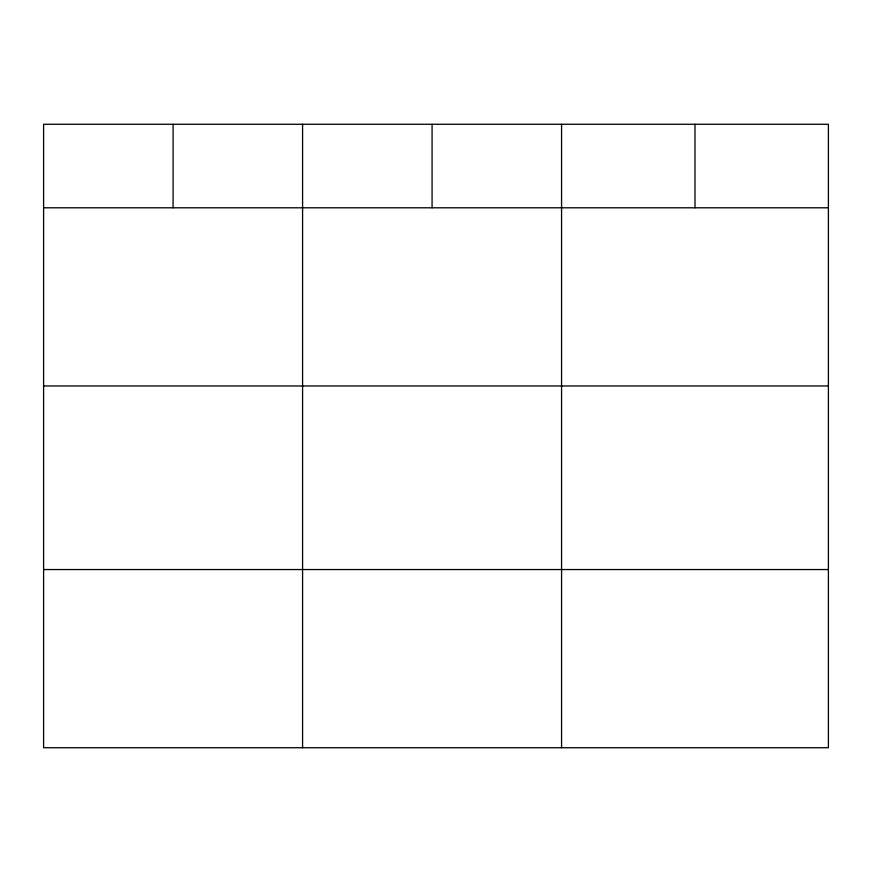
<?xml version="1.0" encoding="UTF-8"?>
<svg xmlns="http://www.w3.org/2000/svg" width="872" height="872" viewBox="0 0 872 872"><rect width="100%" height="100%" fill="white"/><g stroke="black" fill="none" stroke-linecap="round" stroke-linejoin="round"><path stroke-width="1.31" d="M828.4 385.969L828.4 124.271L43.6 124.271L43.6 747.729L828.4 747.729L828.4 385.969L43.6 385.969M43.6 207.798L828.4 207.798M43.6 569.547L828.4 569.547M694.984 124.271L694.984 207.798M561.568 124.271L561.568 747.729M432.076 124.271L432.076 207.798M302.584 124.271L302.584 747.729M173.092 124.271L173.092 207.798"/></g></svg>
